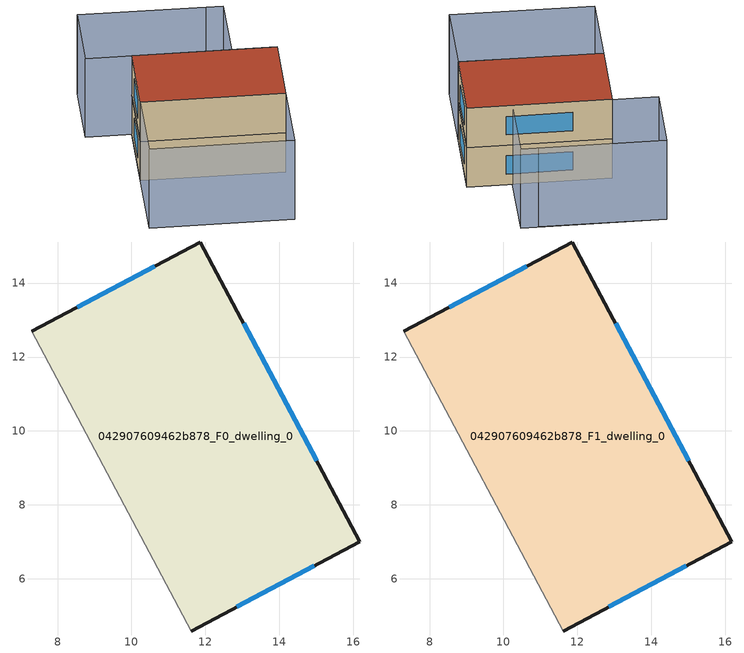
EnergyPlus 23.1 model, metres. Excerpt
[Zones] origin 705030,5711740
042907609462b878_F0_dwelling_0
 floor ground (EU_floor_Construction): 11.87,15.11 16.18,7 11.61,4.59 7.3,12.7 z0
 wall outside (EU_wall_Construction): 11.61,4.59 16.18,7 11.87,15.11 7.3,12.7 z0:3
 wall adiabatic (EU_wall_Construction): 7.3,12.7 11.61,4.59 z0:3
 window (EU_Window_Construction): 10.63,14.46 8.54,13.35 / 15.01,9.19 13.03,12.92 / 12.84,5.24 14.94,6.35 z0.81:2.19
042907609462b878_F1_dwelling_0
 floor to 042907609462b878_F0_dwelling_0 (EU_floor_Construction): 11.87,15.11 16.17,7 11.61,4.59 7.3,12.7 z3
 wall outside (EU_wall_Construction): 11.61,4.59 16.18,7 11.87,15.11 7.3,12.7 z3:6
 wall adiabatic (EU_wall_Construction): 7.3,12.7 11.61,4.59 z3:6
 window (EU_Window_Construction): 10.63,14.46 8.54,13.35 / 15.01,9.19 13.03,12.92 / 12.84,5.24 14.94,6.35 z3.81:5.19
 roof outside (EU_roof_Construction): 16.18,7 11.87,15.11 7.3,12.7 11.61,4.59 z6
shading: 19.12,11.82 14.79,19.95 / 6.99,2.13 2.68,10.25 / 2.68,10.25 7.3,12.71 / 7.3,12.71 11.61,4.59 / 11.61,4.59 6.99,2.13 / 14.82,9.55 10.5,17.68 / 10.5,17.68 14.79,19.97 / 14.79,19.97 19.11,11.83 / 19.11,11.83 14.82,9.55 z0:6
[Building]
EU S2 Campaign: North Axis=0; Terrain=City; Solar Distribution=FullExterior
[Site:Location]
London: Latitude=51.5; Longitude=-0.5; Time Zone=0; Elevation=25
[SizingPeriod:WeatherFileDays]
AnnualSizingPeriod: Begin Month=1; Begin Day of Month=1; End Month=12; End Day of Month=31; Day of Week for Start Day=Monday; Use Weather File Daylight Saving Period=No; Use Weather File Rain and Snow Indicators=No
[MATERIAL]
EU_InternalMass_Material: Roughness=MediumRough; Thickness=0.1; Conductivity=1; Density=1800; Specific Heat=900; Thermal Absorptance=0.9; Solar Absorptance=0.7; Visible Absorptance=0.7
[MATERIAL:NOMASS] Roughness=MediumRough; Thermal Absorptance=0.9; Solar Absorptance=0.7; Visible Absorptance=0.7
Name | Thermal Resistance
EU_wall_NoMass | 0.727863
EU_roof_NoMass | 0.773354
EU_floor_NoMass | 1.79329
[WINDOWMATERIAL:SIMPLEGLAZINGSYSTEM]
EU_Window_SimpleGlazing: UFactor=2.58614; Solar Heat Gain Coefficient=0.76; Visible Transmittance=0.76
[CONSTRUCTION]
EU_wall_Construction: EU_wall_NoMass
EU_roof_Construction: EU_roof_NoMass
EU_floor_Construction: EU_floor_NoMass
EU_Window_Construction: EU_Window_SimpleGlazing
EU_InternalMass_Construction: EU_InternalMass_Material
[ZONE] Type=1; Multiplier=1; Ceiling Height=autocalculate; Floor Area=autocalculate; Part of Total Floor Area=Yes
Name | Volume
042907609462b878_F0_dwelling_0 | 142.247
042907609462b878_F1_dwelling_0 | 142.248
[INTERNALMASS] Construction=EU_InternalMass_Construction; Surface Area=47.4157
Name | Zone or ZoneList
042907609462b878_F0_dwelling_0_EU_InternalMass | 042907609462b878_F0_dwelling_0
042907609462b878_F1_dwelling_0_EU_InternalMass | 042907609462b878_F1_dwelling_0
[OTHEREQUIPMENT] Fuel Type=Electricity; Design Level Calculation Method=Watts/Area; Power per Zone Floor Area=1; Fraction Latent=0; Fraction Radiant=0; Fraction Lost=0; Carbon Dioxide Generation Rate=0; EndUse Subcategory=EU_Step8_InternalGains
Name | Zone or ZoneList or Space or SpaceList | Schedule
EU_Step8_InternalGain_042907609462b878_F0_dwelling_0_f000 | 042907609462b878_F0_dwelling_0 | EU_Step8_GainSchedule_042907609462b878_F0_dwelling_0_f000
EU_Step8_InternalGain_042907609462b878_F1_dwelling_0_f000 | 042907609462b878_F1_dwelling_0 | EU_Step8_GainSchedule_042907609462b878_F1_dwelling_0_f000
[ZONEVENTILATION:DESIGNFLOWRATE] Schedule=EU_AlwaysOn; Design Flow Rate Calculation Method=AirChanges/Hour; Air Changes per Hour=0.484901; Ventilation Type=Natural; Fan Pressure Rise=0; Fan Total Efficiency=1; Constant Term Coefficient=1; Temperature Term Coefficient=0; Velocity Term Coefficient=0; Velocity Squared Term Coefficient=0; Minimum Indoor Temperature=-100; Maximum Indoor Temperature=100; Delta Temperature=-100; Minimum Outdoor Temperature=-100; Maximum Outdoor Temperature=100; Maximum Wind Speed=40
Name | Zone or ZoneList or Space or SpaceList
EU_ConstantAir_042907609462b878_F0_dwelling_0 | 042907609462b878_F0_dwelling_0
EU_ConstantAir_042907609462b878_F1_dwelling_0 | 042907609462b878_F1_dwelling_0
[HVACTEMPLATE:THERMOSTAT] Constant Heating Setpoint=20; Constant Cooling Setpoint=50
EU_HeatOnly_042907609462b878_F0_dwelling_0; EU_HeatOnly_042907609462b878_F1_dwelling_0
[HVACTEMPLATE:ZONE:IDEALLOADSAIRSYSTEM] System Availability Schedule=EU_AlwaysOn; Maximum Heating Supply Air Temperature=50; Minimum Cooling Supply Air Temperature=13; Maximum Heating Supply Air Humidity Ratio=0.0156; Minimum Cooling Supply Air Humidity Ratio=0.0077; Heating Limit=NoLimit; Cooling Limit=NoLimit; Heating Availability Schedule=EU_AlwaysOn; Cooling Availability Schedule=EU_CoolingOff; Dehumidification Control Type=ConstantSensibleHeatRatio; Cooling Sensible Heat Ratio=0.7; Dehumidification Setpoint=60; Humidification Control Type=None; Humidification Setpoint=30; Outdoor Air Method=None; Outdoor Air Flow Rate per Person=0.00944; Outdoor Air Flow Rate per Zone Floor Area=0; Outdoor Air Flow Rate per Zone=0; Demand Controlled Ventilation Type=None; Outdoor Air Economizer Type=NoEconomizer; Heat Recovery Type=None; Sensible Heat Recovery Effectiveness=0.7; Latent Heat Recovery Effectiveness=0.65
Name | Template Thermostat
042907609462b878_F0_dwelling_0 | EU_HeatOnly_042907609462b878_F0_dwelling_0
042907609462b878_F1_dwelling_0 | EU_HeatOnly_042907609462b878_F1_dwelling_0
[SIZING:ZONE] Zone Cooling Design Supply Air Temperature Input Method=SupplyAirTemperature; Zone Cooling Design Supply Air Temperature=13; Zone Heating Design Supply Air Temperature Input Method=SupplyAirTemperature; Zone Heating Design Supply Air Temperature=50; Zone Cooling Design Supply Air Humidity Ratio=0.008; Zone Heating Design Supply Air Humidity Ratio=0.008; Cooling Design Air Flow Method=DesignDay; Cooling Design Air Flow Rate=0; Cooling Minimum Air Flow per Zone Floor Area=0.000762; Cooling Minimum Air Flow=0; Cooling Minimum Air Flow Fraction=0.2; Heating Design Air Flow Method=DesignDay; Heating Design Air Flow Rate=0; Heating Maximum Air Flow per Zone Floor Area=0.002032; Heating Maximum Air Flow=0.141576; Heating Maximum Air Flow Fraction=0.3; Account for Dedicated Outdoor Air System=No; Dedicated Outdoor Air System Control Strategy=NeutralSupplyAir; Dedicated Outdoor Air Low Setpoint Temperature for Design=autosize; Dedicated Outdoor Air High Setpoint Temperature for Design=autosize; Zone Load Sizing Method=Sensible Load Only No Latent Load; Zone Latent Cooling Design Supply Air Humidity Ratio Input Method=HumidityRatioDifference; Zone Cooling Design Supply Air Humidity Ratio Difference=0.005; Zone Latent Heating Design Supply Air Humidity Ratio Input Method=HumidityRatioDifference; Zone Humidification Design Supply Air Humidity Ratio Difference=0.005
042907609462b878_F0_dwelling_0; 042907609462b878_F1_dwelling_0
[SCHEDULE:CONSTANT]
Name | Hourly Value
EU_AlwaysOn | 1
EU_CoolingOff | 0
[SCHEDULE:FILE] Column Number=1; Rows to Skip at Top=0; Number of Hours of Data=8760; Column Separator=Comma; Interpolate to Timestep=No; Minutes per Item=60; Adjust Schedule for Daylight Savings=Yes
Name | File
EU_Step8_GainSchedule_042907609462b878_F0_dwelling_0_f000 | ../../schedules/042907609462b878/042907609462b878_F0_dwelling_0_f000_gain.csv
EU_Step8_GainSchedule_042907609462b878_F1_dwelling_0_f000 | ../../schedules/042907609462b878/042907609462b878_F1_dwelling_0_f000_gain.csv
